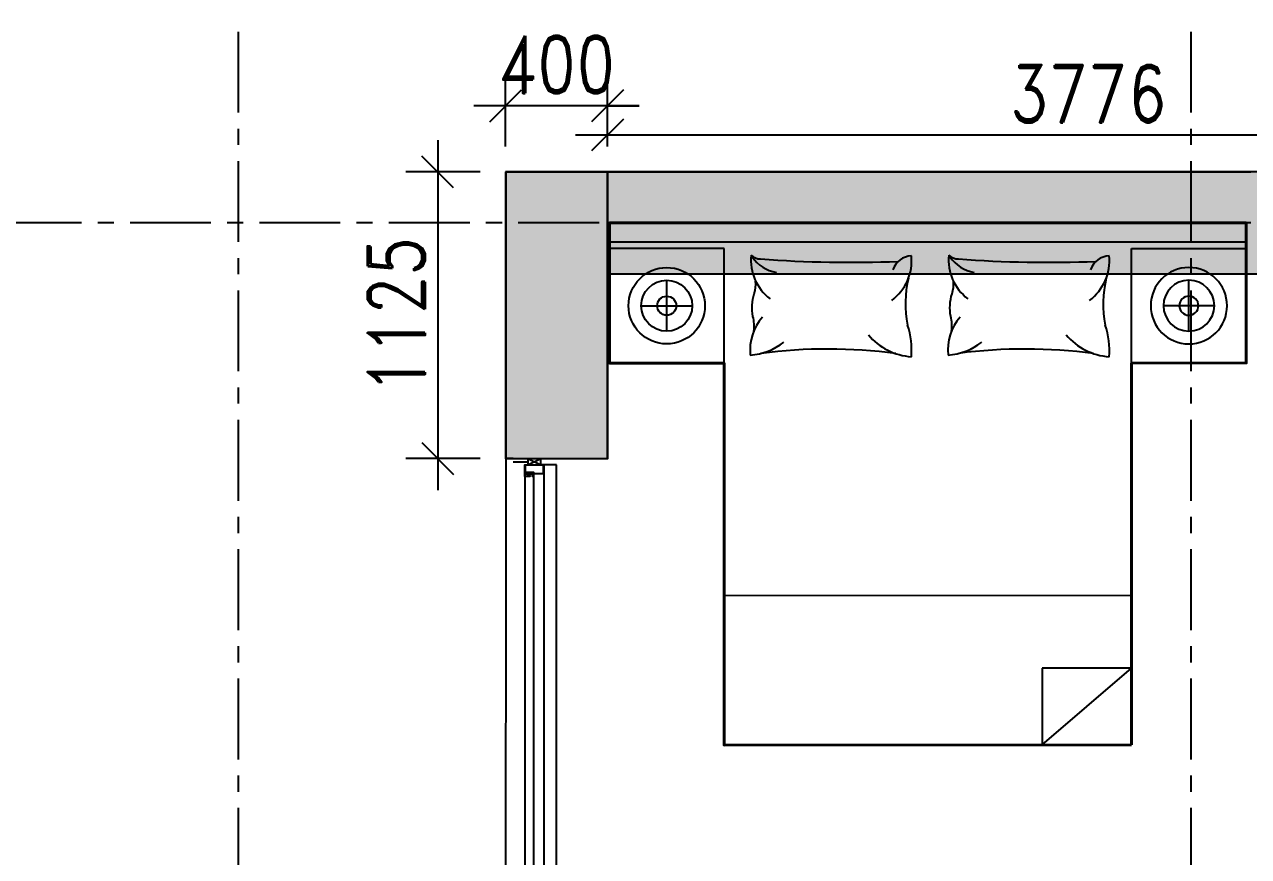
# Model space of a CAD drawing. Header units: millimetres. Extents: x 2061841 to 105821645, y -77612 to 48520811.
# Drawn here: x 105423138 to 105427943, y 48504197 to 48507465 of the extents above; entities that cross this region are included whole.
import ezdxf

# ---------------------------------------------------------------- set-up
doc = ezdxf.new("R2010")
doc.units = ezdxf.units.MM
doc.header["$LTSCALE"] = 10
doc.header["$MEASUREMENT"] = 0
doc.linetypes.add('XR_type A_TYP_GRID$0$CENTER', pattern=[50.8, 31.75, -6.35, 6.35, -6.35])
for name, color, linetype in [('AS-COLS', 2, 'Continuous'), ('DIM', 8, 'Continuous'), ('S-OPENING', 6, 'Continuous'), ('xa_type A_Seventh floor plan$0$A-FURN-MOVE', 54, 'Continuous'), ('xa_type A_Seventh floor plan$0$A-FURN-MOVE-RefEdit0', 54, 'Continuous'), ('xa_type A_Seventh floor plan$0$A-GLAZ-FRAM', 74, 'Continuous'), ('xa_type A_Seventh floor plan$0$A-WALL', 3, 'Continuous'), ('xa_type A_Seventh floor plan$0$A-WALL-CILL', 140, 'Continuous'), ('xa_type A_Seventh floor plan$0$A-WALL-FNSH', 8, 'Continuous'), ('XR_type A_TYP_COL$0$AS-COLS', 2, 'Continuous'), ('XR_type A_TYP_COL$0$AS-COLS-PATT', 253, 'Continuous'), ('XR_type A_TYP_GRID$0$AS-GRID', 24, 'XR_type A_TYP_GRID$0$CENTER')]:
    doc.layers.add(name, color=color, linetype=linetype)
doc.layers.add('S-STRCOL HATCH', color=33, linetype='Continuous', lineweight=9)
doc.layers.add('xa_type A_Seventh floor plan$0$M-WHITE', color=7, linetype='Continuous', lineweight=40)
doc.styles.add('200', font='romand.shx', dxfattribs={"width": 0.8, "height": 225})
doc.dimstyles.new('GR1', dxfattribs={"dimtxt": 225, "dimasz": 125, "dimexe": 125, "dimexo": 100, "dimgap": 50, "dimtad": 1, "dimdec": 0, "dimzin": 3, "dimdsep": 46, "dimtxsty": '200', "dimblk1": 'OBLIQUE', "dimblk2": 'OBLIQUE', "dimsah": 1, "dimcen": 0.0625, "dimdle": 125, "dimclrd": 3, "dimclre": 3, "dimclrt": 2, "dimadec": 0, "dimazin": 0, "dimtfac": 1, "dimtdec": 0, "dimtix": 1, "dimtmove": 0, "dimatfit": 3, "dimfxl": 1, "dimtolj": 1, "dimtzin": 0, "dimarcsym": 0})

# ---------------------------------------------------------------- blocks, each defined once
blk = doc.blocks.new('xa_type A_Seventh floor plan$0$Win clip')
for points in [[(14, 1.1), (14, 9), (17.6, 9), (17.6, 7.8), (18.8, 7.8), (18.8, 9), (20, 9), (20, 10.2), (0, 10.2), (0, 0), (3.4, 0), (3.4, -1.2), (2, -1.2), (2, -2.4), (4.6, -2.4), (4.6, 0), (16.8, 0), (16.8, -1.2), (15.4, -1.2), (15.4, -2.4), (18, -2.4), (18, 1.1)], [(1.2, 9), (12.7, 9), (12.7, 1.1), (1.2, 1.1)]]:
    blk.add_lwpolyline(points, close=True)
at = {"layer": 'Defpoints'}
blk.add_line((28, 2.7), (22, 2.7), dxfattribs=at)
blk = doc.blocks.new('*U337')
for p, q in [((70.2, 100.1), (2015.7, 100.1)), ((70.4, 65.4), (2015.9, 65.4)), ((60, 25.1), (2015.7, 25.1))]:
    blk.add_line(p, q)
at = {"color": 251}
for p, q in [((0, 87.6), (25, 87.6)), ((25, 87.6), (0, 37.6)), ((0, 87.6), (25, 37.6)), ((2075.7, 87.6), (2050.7, 87.6)), ((2050.7, 87.6), (2075.7, 37.6)), ((2075.7, 87.6), (2050.7, 37.6)), ((25, 37.6), (0, 37.6)), ((2050.7, 37.6), (2075.7, 37.6))]:
    blk.add_line(p, q, dxfattribs=at)
for points in [[(62.5, 70.1), (62.5, 66.6), (55, 66.6), (55, 85.3), (58.8, 85.3), (58.8, 83.6), (60, 83.6), (60, 88.4), (58.8, 88.4), (58.8, 86.7), (55, 86.7), (55, 98.8), (58.8, 98.8), (58.8, 97.1), (60, 97.1), (60, 100.1), (25, 100.1), (25, 25.1), (60, 25.1), (60, 65.4), (70, 65.4), (70, 70.1)], [(2013.2, 70.1), (2013.2, 66.6), (2020.7, 66.6), (2020.7, 85.3), (2016.9, 85.3), (2016.9, 83.6), (2015.7, 83.6), (2015.7, 88.4), (2016.9, 88.4), (2016.9, 86.7), (2020.7, 86.7), (2020.7, 98.8), (2016.9, 98.8), (2016.9, 97.1), (2015.7, 97.1), (2015.7, 100.1), (2050.7, 100.1), (2050.7, 25.1), (2015.7, 25.1), (2015.7, 65.4), (2005.7, 65.4), (2005.7, 70.1)], [(69, 69.1), (67.8, 69.1), (67.8, 70.1), (70, 70.1), (67.8, 70.1), (67.8, 69.1), (69, 69.1), (69, 66.6), (63.5, 66.6), (63.5, 69.1)], [(2006.7, 69.1), (2007.9, 69.1), (2007.9, 70.1), (2005.7, 70.1), (2007.9, 70.1), (2007.9, 69.1), (2006.7, 69.1), (2006.7, 66.6), (2012.2, 66.6), (2012.2, 69.1)]]:
    blk.add_lwpolyline(points)
for points in [[(58.8, 26.3), (26.2, 26.3), (26.2, 98.9), (53.8, 98.9), (53.8, 65.4), (58.8, 65.4)], [(2016.9, 26.3), (2049.5, 26.3), (2049.5, 98.9), (2021.9, 98.9), (2021.9, 65.4), (2016.9, 65.4)], [(64.7, 80.1), (64.7, 79.1), (63.5, 79.1), (64.7, 79.1), (64.7, 80.1), (62.5, 80.1)], [(2011, 80.1), (2011, 79.1), (2012.2, 79.1), (2011, 79.1), (2011, 80.1), (2013.2, 80.1)]]:
    blk.add_lwpolyline(points, close=True)
at = {"layer": 'xa_type A_Seventh floor plan$0$A-WALL-CILL'}
blk.add_line((2050.7, -25), (25, -25), dxfattribs=at)
blk.add_lwpolyline([(0, 145.1), (0, 175.1), (2075.7, 175.1), (2075.7, 145.1)], dxfattribs=at)
at = {"layer": 'xa_type A_Seventh floor plan$0$A-WALL-FNSH'}
for p, q in [((14.8, 87.6), (14.8, 145.1)), ((2060.9, 87.6), (2060.9, 145.1)), ((25, -25), (25, 35.1)), ((2050.7, -25), (2050.7, 35.1))]:
    blk.add_line(p, q, dxfattribs=at)
at = {"rotation": 270}
blk.add_blockref('xa_type A_Seventh floor plan$0$Win clip', (60, 100.1), dxfattribs=at)
at = {"xscale": -1, "rotation": 90}
blk.add_blockref('xa_type A_Seventh floor plan$0$Win clip', (2015.7, 100.1), dxfattribs=at)
blk = doc.blocks.new('xa_type A_Seventh floor plan$0$Bedside table')
for p, q in [((-450, 450), (0, 450)), ((-450, 0), (-450, 450)), ((0, 0), (0, 450)), ((-450, 0), (0, 0))]:
    blk.add_line(p, q)
at = {"color": 251}
for p, q in [((-225, 325), (-225, 125)), ((-325, 225), (-125, 225))]:
    blk.add_line(p, q, dxfattribs=at)
for radius in [150, 100]:
    blk.add_circle((-225, 225), radius)
blk.add_circle((-225, 225), 37.5, dxfattribs=at)
blk = doc.blocks.new('xa_type A_Seventh floor plan$0$Pillow')
for points in [[(-254.4, 186.2, 0.065269), (275.2, 185.2, 0.040806)], [(303.5, 98, 0.101), (306.6, 40.5, -0.12192), (301.4, -49.1, 0.102959), (296.1, -98.2, 0.088453)], [(-304.2, -110.6, 0.11294), (-300.1, 74.6)]]:
    blk.add_lwpolyline(points, format="xyb")
for centre, radius, start, end in [((-8.6, 173.2), 307.7, 175.3048, 198.6942), ((-332.4, -45.4), 244.4, 40.4189, 85.9871), ((334.2, -52), 244.4, 94.0129, 127.5961), ((124.3, 171.9), 193.9, 318.5575, 5.89), ((-122.5, -178.1), 193.9, 126.5711, 185.89), ((122.8, -181.7), 192.3, 354.5227, 52.544), ((-319.9, -115.8), 82.2, 273.1808, 340.4595), ((191.3, -274.1), 143.3, 34.1759, 80.6881), ((-80.7, -5019.4), 4847.2, 85.7706, 92.1601), ((274.9, -245.5), 60.2, 49.0991, 88.1629)]:
    blk.add_arc(centre, radius, start, end)
blk = doc.blocks.new('xa_type A_Seventh floor plan$0$Bed Queensize')
at = {"color": 251}
for p, q in [((-100, -1250), (-100, 1250)), ((-350, 1125), (-350, 925)), ((-1487.3, 800), (-1487.3, -800))]:
    blk.add_line(p, q, dxfattribs=at)
blk.add_lwpolyline([(-1773.9, -448.9), (-2075, -448.9), (-1773.9, -800)], close=True, dxfattribs=at)
at = {"layer": 'xa_type A_Seventh floor plan$0$A-FURN-MOVE-RefEdit0'}
for p, q in [((-575, 1250), (-125, 1250)), ((-125, 800), (-125, 1250)), ((-450, 1025), (-250, 1025)), ((-575, 800), (-125, 800))]:
    blk.add_line(p, q, dxfattribs=at)
for radius in [150, 100, 37.5]:
    blk.add_circle((-350, 1025), radius, dxfattribs=at)
at = {"layer": 'xa_type A_Seventh floor plan$0$M-WHITE'}
blk.add_lwpolyline([(-2075, -800), (-2075, 800), (-575, 800), (-575, 1250), (-25, 1250), (-25, -1250), (-575, -1250), (-575, -800)], close=True, dxfattribs=at)
at = {"layer": 'xa_type A_Seventh floor plan$0$A-FURN-MOVE-RefEdit0', "rotation": 90}
for p in [(-351.8, 379.7), (-351.8, -396.7)]:
    blk.add_blockref('xa_type A_Seventh floor plan$0$Pillow', p, dxfattribs=at)
at = {"layer": 'xa_type A_Seventh floor plan$0$A-FURN-MOVE-RefEdit0', "xscale": -0.9999999999999999, "rotation": 180}
blk.add_blockref('xa_type A_Seventh floor plan$0$Bedside table', (-125, -800), dxfattribs=at)
blk = doc.blocks.new('_Oblique')
at = {"color": 0, "linetype": 'ByBlock', "lineweight": -2}
blk.add_line((-0.5, -0.5), (0.5, 0.5), dxfattribs=at)
blk = doc.blocks.new('*D411')
at = {"layer": 'Defpoints', "color": 0, "transparency": 16777216}
for p in [(2474.1, 28140.6), (2474.1, 27995.8), (6249.8, 27995.8)]:
    blk.add_point(p, dxfattribs=at)
at = {"layer": 'DIM', "color": 3, "lineweight": -2, "transparency": 16777216}
for p, q in [((2474.1, 28095.8), (2474.1, 28265.6)), ((6249.8, 28095.8), (6249.8, 28265.6)), ((6374.8, 28140.6), (2349.1, 28140.6))]:
    blk.add_line(p, q, dxfattribs=at)
at = {"layer": 'DIM', "color": 3, "linetype": 'ByBlock', "lineweight": -2, "transparency": 16777216, "xscale": 125, "yscale": 125, "zscale": 125, "rotation": 180}
blk.add_blockref('_Oblique', (2474.1, 28140.6), dxfattribs=at)
at = {"layer": 'DIM', "color": 3, "linetype": 'ByBlock', "lineweight": -2, "transparency": 16777216, "xscale": 125, "yscale": 125, "zscale": 125}
blk.add_blockref('_Oblique', (6249.8, 28140.6), dxfattribs=at)
at = {"layer": 'DIM', "color": 2, "transparency": 16777216, "insert": (4362, 28303.1), "char_height": 225, "attachment_point": 5, "style": '200'}
blk.add_mtext('\\A1;3776', dxfattribs=at)
blk = doc.blocks.new('*D412')
at = {"layer": 'Defpoints', "color": 0, "transparency": 16777216}
for p in [(2074.1, 28255.2), (2074.1, 27995.8), (2474.1, 27995.8)]:
    blk.add_point(p, dxfattribs=at)
at = {"layer": 'DIM', "color": 3, "lineweight": -2, "transparency": 16777216}
for p, q in [((2074.1, 28095.8), (2074.1, 28380.2)), ((2474.1, 28095.8), (2474.1, 28380.2)), ((2599.1, 28255.2), (1949.1, 28255.2)), ((2074.1, 28255.2), (1949.1, 28255.2)), ((2474.1, 28255.2), (2599.1, 28255.2))]:
    blk.add_line(p, q, dxfattribs=at)
at = {"layer": 'DIM', "color": 3, "linetype": 'ByBlock', "lineweight": -2, "transparency": 16777216, "xscale": 125, "yscale": 125, "zscale": 125}
blk.add_blockref('_Oblique', (2074.1, 28255.2), dxfattribs=at)
at = {"layer": 'DIM', "color": 3, "linetype": 'ByBlock', "lineweight": -2, "transparency": 16777216, "xscale": 125, "yscale": 125, "zscale": 125, "rotation": 180}
blk.add_blockref('_Oblique', (2474.1, 28255.2), dxfattribs=at)
at = {"layer": 'DIM', "color": 2, "transparency": 16777216, "insert": (2274.1, 28417.7), "char_height": 225, "attachment_point": 5, "style": '200'}
blk.add_mtext('\\A1;400', dxfattribs=at)
blk = doc.blocks.new('*D413')
at = {"layer": 'Defpoints', "color": 0, "transparency": 16777216}
for p in [(2074.1, 27995.8), (1807.6, 26870.8), (2074.1, 26870.8)]:
    blk.add_point(p, dxfattribs=at)
at = {"layer": 'DIM', "color": 3, "lineweight": -2, "transparency": 16777216}
for p, q in [((1807.6, 28120.8), (1807.6, 26745.8)), ((1974.1, 27995.8), (1682.6, 27995.8)), ((1974.1, 26870.8), (1682.6, 26870.8))]:
    blk.add_line(p, q, dxfattribs=at)
at = {"layer": 'DIM', "color": 3, "linetype": 'ByBlock', "lineweight": -2, "transparency": 16777216, "xscale": 125, "yscale": 125, "zscale": 125}
for p, rotation in [((1807.6, 27995.8), 90), ((1807.6, 26870.8), 270)]:
    blk.add_blockref('_Oblique', p, dxfattribs=dict(at, rotation=rotation))
at = {"layer": 'DIM', "color": 2, "transparency": 16777216, "insert": (1645.1, 27433.3), "char_height": 225, "attachment_point": 5, "rotation": 90, "style": '200'}
blk.add_mtext('\\A1;1125', dxfattribs=at)
blk = doc.blocks.new('G$CDE8A9FAD')
at = {"layer": 'S-STRCOL HATCH'}
h = blk.add_hatch(color=256, dxfattribs=at)
h.dxf.hatch_style = 1
h.paths.add_polyline_path([(2074.1, 27995.8), (2074.1, 26870.8), (2474.1, 26870.8), (2474.1, 27995.8)])
h = blk.add_hatch(color=256, dxfattribs=at)
h.dxf.hatch_style = 1
h.paths.add_polyline_path([(6249.8, 27624.2), (6249.8, 27995.8), (2474.1, 27995.8), (2474.1, 27595.8), (6009.7, 27595.8), (6009.7, 27370.5), (6249.7, 27370.5), (6249.8, 27624.2), (6249.8, 27624.2)])
at = {"layer": 'AS-COLS', "color": 1, "elevation": 0}
for points in [[(2074.1, 27995.8), (2074.1, 26870.8), (2474.1, 26870.8), (2474.1, 27995.8)], [(6249.8, 27624.2), (6249.8, 27995.8), (2474.1, 27995.8), (2474.1, 27595.8), (6009.7, 27595.8), (6009.7, 27370.5), (6249.7, 27370.5), (6249.8, 27624.2)]]:
    blk.add_lwpolyline(points, close=True, dxfattribs=at)
at = {"layer": 'DIM'}
for base, p1, p2, picture, middle in [((2074.1, 28255.2, 0), (2474.1, 27995.8), (2074.1, 27995.8), '*D412', (2274.1, 28417.7, 0)), ((2474.1, 28140.6, 0), (6249.8, 27995.8), (2474.1, 27995.8), '*D411', (4362, 28303.1, 0))]:
    dim = blk.add_linear_dim(base=base, p1=p1, p2=p2, dimstyle='GR1', dxfattribs=at)
    dim.commit()
    dim.dimension.update_dxf_attribs({"geometry": picture, "text_midpoint": middle})
dim = blk.add_linear_dim(base=(1807.6, 26870.8, 0), p1=(2074.1, 27995.8), p2=(2074.1, 26870.8), angle=90, dimstyle='GR1', dxfattribs=at)
dim.commit()
dim.dimension.update_dxf_attribs({"geometry": '*D413', "text_midpoint": (1645.1, 27433.3, 0)})
blk = doc.blocks.new('TOWER-A TYPICAL FLOOR FRAMING PLAN N')
at = {"layer": 'XR_type A_TYP_COL$0$AS-COLS-PATT'}
h = blk.add_hatch(color=256, dxfattribs=at)
h.dxf.hatch_style = 1
h.paths.add_polyline_path([(102662027.1, 48604900), (102662027.1, 48603775), (102662427.1, 48603775), (102662427.1, 48604900)])
at = {"layer": 'xa_type A_Seventh floor plan$0$A-WALL'}
for p, q in [((102664952.1, 48604900, 0), (102662426.4, 48604900, 0)), ((102664952.1, 48604700, 0), (102662426.4, 48604700, 0))]:
    blk.add_line(p, q, dxfattribs=at)
at = {"layer": 'XR_type A_TYP_COL$0$AS-COLS', "elevation": 0}
blk.add_lwpolyline([(102662027.1, 48604900), (102662027.1, 48603775), (102662427.1, 48603775), (102662427.1, 48604900)], close=True, dxfattribs=at)
at = {"layer": 'XR_type A_TYP_GRID$0$AS-GRID'}
for p, q in [((102660976.6, 48610531), (102660976.6, 48574150.4)), ((102664716.6, 48610531), (102664716.6, 48574150.4)), ((102691349.4, 48604700), (102655331.9, 48604700))]:
    blk.add_line(p, q, dxfattribs=at)
at = {"layer": 'AS-COLS', "color": 6}
blk.add_blockref('G$CDE8A9FAD', (102659952.3, 48576904.6), dxfattribs=at)
at = {"layer": 'xa_type A_Seventh floor plan$0$A-FURN-MOVE', "rotation": 90.00318500873543}
blk.add_blockref('xa_type A_Seventh floor plan$0$Bed Queensize', (102663683.9, 48604725.1), dxfattribs=at)
at = {"layer": 'xa_type A_Seventh floor plan$0$A-GLAZ-FRAM', "xscale": -1, "rotation": 89.99681499126456}
blk.add_blockref('*U337', (102662201.8, 48603775), dxfattribs=at)

msp = doc.modelspace()

# ---------------------------------------------------------------- block references
at = {"layer": 'S-OPENING'}
msp.add_blockref('TOWER-A TYPICAL FLOOR FRAMING PLAN N', (2763000.3, -98014.7), dxfattribs=at)

doc.saveas('drawing.dxf')
